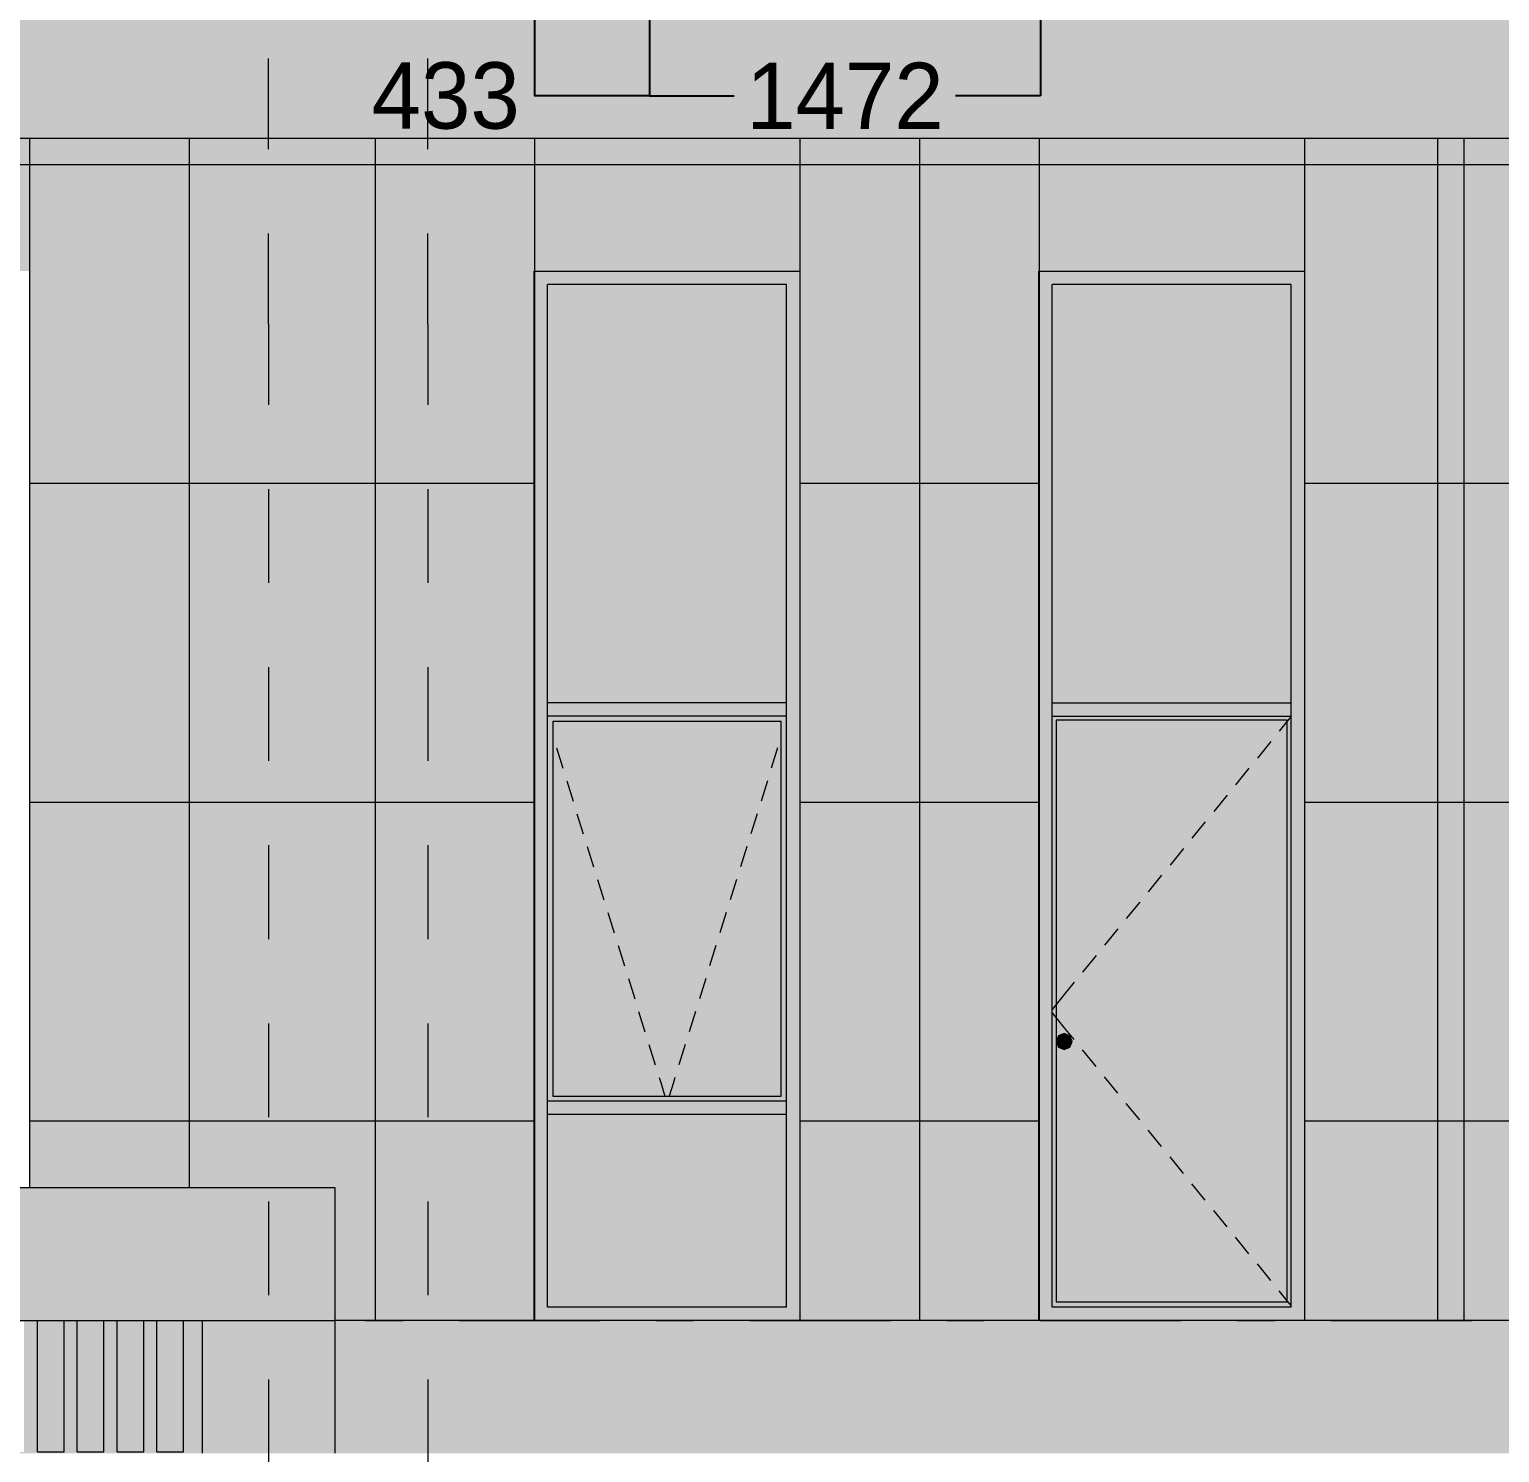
# Model space of a CAD drawing. Header units: millimetres. Extents: x 1499747 to 4230374, y -28481 to 441852.
# Drawn here: x 4034842 to 4040376, y 368581 to 373938 of the extents above; entities that cross this region are included whole.
import ezdxf

# ---------------------------------------------------------------- set-up
doc = ezdxf.new("R2010")
doc.units = ezdxf.units.MM
doc.header["$MEASUREMENT"] = 0
doc.layers.add('FTP Cable', color=130, linetype='Continuous', lineweight=30)
doc.layers.add('Чертеж и Рисунок', color=7, linetype='Continuous')
doc.dimstyles.get("Standard").update_dxf_attribs({"dimtxt": 0.18, "dimasz": 0.18, "dimexe": 0.18, "dimexo": 0.0625, "dimgap": 0.09, "dimtad": 0, "dimtih": 1, "dimtoh": 1, "dimdec": 4, "dimzin": 0, "dimdsep": 46, "dimtxsty": 'Standard', "dimcen": 0.09, "dimadec": 0, "dimazin": 0, "dimtfac": 1, "dimtdec": 4, "dimtofl": 0, "dimtmove": 0, "dimatfit": 3, "dimfxl": 1, "dimtolj": 1, "dimtzin": 0, "dimarcsym": 0})

# ---------------------------------------------------------------- blocks, each defined once
blk = doc.blocks.new('*D1146')
at = {"layer": 'Defpoints', "color": 0, "lineweight": 30, "transparency": 16777216}
for p in [(4037175.824630291, 374028.3718427994), (4038647.44953512, 374028.3718427994), (4038647.44953512, 373687.927908808)]:
    blk.add_point(p, dxfattribs=at)
at = {"layer": 'FTP Cable', "color": 0, "lineweight": -2, "transparency": 16777216}
for p, q in [((4037175.824630291, 374028.3093427994), (4037175.824630291, 373687.747908808)), ((4038647.44953512, 374028.3093427994), (4038647.44953512, 373687.747908808)), ((4037176.004630291, 373687.927908808), (4037494.880416039, 373687.927908808)), ((4038647.26953512, 373687.927908808), (4038328.393749373, 373687.927908808))]:
    blk.add_line(p, q, dxfattribs=at)
at = {"layer": 'FTP Cable', "color": 0, "lineweight": 30, "transparency": 16777216}
for points in [[(4037176.004630291, 373687.957908808), (4037176.004630291, 373687.897908808), (4037175.824630291, 373687.927908808)], [(4038647.26953512, 373687.957908808), (4038647.26953512, 373687.897908808), (4038647.44953512, 373687.927908808)]]:
    blk.add_solid(points, dxfattribs=at)
at = {"layer": 'FTP Cable', "color": 0, "lineweight": 25, "transparency": 16777216, "insert": (4037911.637082706, 373687.927908808), "char_height": 250, "attachment_point": 5}
blk.add_mtext('\\A1;1472', dxfattribs=at)
blk = doc.blocks.new('*D1147')
at = {"layer": 'Defpoints', "color": 0, "lineweight": 30, "transparency": 16777216}
for p in [(4036742.546624857, 374028.3718427994), (4037175.824630291, 374028.3718427994), (4036742.546624857, 373687.927908808)]:
    blk.add_point(p, dxfattribs=at)
at = {"layer": 'FTP Cable', "color": 0, "lineweight": -2, "transparency": 16777216}
for p, q in [((4036742.546624857, 374028.3093427994), (4036742.546624857, 373687.747908808)), ((4037175.824630291, 374028.3093427994), (4037175.824630291, 373687.747908808)), ((4036742.546624857, 373687.927908808), (4036742.366624857, 373687.927908808)), ((4037175.644630291, 373687.927908808), (4036742.726624857, 373687.927908808))]:
    blk.add_line(p, q, dxfattribs=at)
at = {"layer": 'FTP Cable', "color": 0, "lineweight": 30, "transparency": 16777216}
for points in [[(4036742.726624857, 373687.957908808), (4036742.726624857, 373687.897908808), (4036742.546624857, 373687.927908808)], [(4037175.644630291, 373687.957908808), (4037175.644630291, 373687.897908808), (4037175.824630291, 373687.927908808)]]:
    blk.add_solid(points, dxfattribs=at)
at = {"layer": 'FTP Cable', "color": 0, "lineweight": 25, "transparency": 16777216, "insert": (4036408.943291523, 373687.927908808), "char_height": 250, "attachment_point": 5}
blk.add_mtext('\\A1;433', dxfattribs=at)

msp = doc.modelspace()

# ---------------------------------------------------------------- hatches: boundary and pattern name
at = {"layer": 'Чертеж и Рисунок', "linetype": 'Continuous', "lineweight": 0, "true_color": 0xbc9a89}
msp.add_hatch(color=33, dxfattribs=at).paths.add_polyline_path([(4044991.959228107, 374028.3718427994), (4021741.893707228, 374028.3718427994), (4021741.893707228, 373528.3710789105), (4044991.959228107, 373528.3710789105)])
at = {"layer": 'Чертеж и Рисунок', "linetype": 'Continuous', "lineweight": 0, "true_color": 0x868d8e}
for points in [[(4021241.892943338, 373528.3710789105), (4021241.892943338, 363828.356259466), (4022541.924929496, 363828.356259466), (4022541.924929496, 368078.3627525216), (4023541.926457273, 368078.3627525216), (4023541.926457273, 363828.356259466), (4024441.927832273, 363828.356259466), (4024441.927832273, 368078.3627525216), (4025441.929360051, 368078.3627525216), (4025441.929360051, 363828.356259466), (4026666.931231579, 363828.356259466), (4026666.931231579, 368578.3635164105), (4021371.853141889, 368578.3635164105), (4021371.853141889, 369078.3642802993), (4022002.284105046, 369078.3642802993), (4022002.284105046, 369578.3650441882), (4022541.424928732, 369578.3650441882), (4022541.424928732, 373028.3703150216), (4023541.42645651, 373028.3703150216), (4023541.42645651, 369578.3650441882), (4024441.527831662, 369578.3650441882), (4024441.527831662, 373028.3703150216), (4025441.52935944, 373028.3703150216), (4025441.52935944, 369578.3650441882), (4027242.432110815, 369578.3650441882), (4027242.432110815, 373028.3703150216), (4028242.433638593, 373028.3703150216), (4028242.433638593, 369578.3650441882), (4029142.035012982, 369578.3650441882), (4029142.035012982, 373028.3703150216), (4030142.03654076, 373028.3703150216), (4030142.03654076, 369578.3650441882), (4031941.439289843, 369578.3650441882), (4031941.439289843, 373028.3703150216), (4032941.440817621, 373028.3703150216), (4032941.440817621, 369578.3650441882), (4033841.442192621, 369578.3650441882), (4033841.442192621, 373028.3703150216), (4034841.443720398, 373028.3703150216), (4034841.443720398, 369578.3650441882), (4035991.945478107, 369578.3650441882), (4035991.945478107, 369078.3642802993), (4036741.94662394, 369078.3642802993), (4036741.94662394, 373028.3703150216), (4037741.948151718, 373028.3703150216), (4037741.948151718, 369078.3642802993), (4038641.949526718, 369078.3642802993), (4038641.949526718, 373028.3703150216), (4039641.951054496, 373028.3703150216), (4039641.951054496, 369078.3642802993), (4040141.951818384, 369078.3642802993), (4040141.951818384, 373528.3710789105)], [(4045491.959991996, 373528.3710789105), (4040141.951818384, 373528.3710789105), (4040141.951818384, 369078.3642802993), (4041441.453803732, 369078.3642802993), (4041441.453803732, 373028.3703150216), (4042441.455331509, 373028.3703150216), (4042441.455331509, 369078.3642802993), (4043341.656706815, 369078.3642802993), (4043341.656706815, 373028.3703150216), (4044341.658234593, 373028.3703150216), (4044341.658234593, 369078.3642802993), (4045491.959991996, 369078.3642802993)]]:
    msp.add_hatch(color=252, dxfattribs=at).paths.add_polyline_path(points)
at = {"layer": 'Чертеж и Рисунок', "linetype": 'Continuous', "lineweight": 0, "true_color": 0x2e2e2e}
for points in [[(4036741.94662394, 373028.3703150216), (4036791.946700329, 372978.3702386327), (4037691.948075329, 372978.3702386327), (4037741.848151565, 373028.3703150216)], [(4036741.94662394, 371378.3677941883), (4036791.946700329, 371378.3677941883), (4036791.946700329, 372978.3702386327), (4036741.94662394, 373028.3703150216)], [(4037691.948075329, 372978.3702386327), (4037691.948075329, 371378.3677941883), (4037741.948151718, 371378.3677941883), (4037741.948151718, 373028.3703150216), (4037741.848151565, 373028.3703150216)], [(4039641.851054343, 373028.3703150216), (4038641.949526718, 373028.3703150216), (4038691.949603107, 372978.3702386327), (4039591.950978107, 372978.3702386327)], [(4038641.949526718, 373028.3703150216), (4038641.949526718, 371378.3677941883), (4038691.949603107, 371378.3677941883), (4038691.949603107, 372978.3702386327)], [(4039591.950978107, 372978.3702386327), (4039591.950978107, 371378.3677941883), (4039641.951054496, 371378.3677941883), (4039641.951054496, 373028.3703150216), (4039641.851054343, 373028.3703150216)], [(4036741.94662394, 369878.3655025216), (4036791.946700329, 369878.3655025216), (4036791.946700329, 371378.3677941883), (4036741.94662394, 371378.3677941883)], [(4036791.946700329, 371403.3678323827), (4036791.946700329, 371353.3677559938), (4037691.948075329, 371353.3677559938), (4037691.948075329, 371403.3678323827)], [(4037741.948151718, 369878.3655025216), (4037741.948151718, 371378.3677941883), (4037691.948075329, 371378.3677941883), (4037691.948075329, 369878.3655025216)], [(4038641.949526718, 371378.3677941883), (4038641.949526718, 369078.3642802993), (4038691.949603107, 369128.3643566882), (4038691.949603107, 371378.3677941883)], [(4039591.950978107, 371403.3678323827), (4038691.949603107, 371403.3678323827), (4038691.949603107, 371353.3677559938), (4039591.950978107, 371353.3677559938)], [(4039641.951054496, 371378.3677941883), (4039591.950978107, 371378.3677941883), (4039591.950978107, 369128.3643566882), (4039641.951054496, 369078.3642802993)], [(4036741.94662394, 369078.3642802993), (4036791.946700329, 369128.3643566882), (4036791.946700329, 369878.3655025216), (4036741.94662394, 369878.3655025216)], [(4036791.946700329, 369903.365540716), (4036791.946700329, 369853.3654643272), (4037691.948075329, 369853.3654643272), (4037691.948075329, 369903.365540716)], [(4037741.948151718, 369878.3655025216), (4037691.948075329, 369878.3655025216), (4037691.948075329, 369128.3643566882), (4037741.948151718, 369078.3642802993)], [(4022502.324868996, 369078.3642802993), (4035491.944714218, 369078.3642802993), (4035491.944714218, 369578.3650441882), (4022502.324868996, 369578.3650441882)], [(4035991.945478107, 369078.3642802993), (4035991.945478107, 369578.3650441882), (4035491.944714218, 369578.3650441882), (4035491.944714218, 369078.3642802993)], [(4036741.94662394, 369078.3642802993), (4037741.948151718, 369078.3642802993), (4037691.948075329, 369128.3643566882), (4036791.946700329, 369128.3643566882)], [(4038641.949526718, 369078.3642802993), (4039641.951054496, 369078.3642802993), (4039591.950978107, 369128.3643566882), (4038691.949603107, 369128.3643566882)], [(4035991.945478107, 368578.3635164105), (4035991.945478107, 369078.3642802993), (4035491.944714218, 369078.3642802993), (4035491.944714218, 368578.3635164105)]]:
    msp.add_hatch(color=250, dxfattribs=at).paths.add_polyline_path(points)
at = {"layer": 'Чертеж и Рисунок', "linetype": 'Continuous', "lineweight": 0, "true_color": 0x84adf9}
for points in [[(4036791.946700329, 371403.3678323827), (4037691.948075329, 371403.3678323827), (4037691.948075329, 372978.3702386327), (4036791.946700329, 372978.3702386327)], [(4038691.949603107, 372978.3702386327), (4038691.949603107, 371403.3678323827), (4039591.950978107, 371403.3678323827), (4039591.950978107, 372978.3702386327)], [(4036811.946730885, 369923.3655712716), (4037671.948044773, 369923.3655712716), (4037671.948044773, 371333.3677254382), (4036811.946730885, 371333.3677254382)], [(4036791.946700329, 369853.3654643272), (4036791.946700329, 369128.3643566882), (4037691.948075329, 369128.3643566882), (4037691.948075329, 369853.3654643272)]]:
    msp.add_hatch(color=161, dxfattribs=at).paths.add_polyline_path(points)
at = {"layer": 'Чертеж и Рисунок', "linetype": 'Continuous', "lineweight": 0, "true_color": 0xf7fdff}
for points in [[(4036791.946700329, 369903.365540716), (4036811.946730885, 369923.3655712716), (4036811.946730885, 371333.3677254382), (4036791.946700329, 371353.3677559938)], [(4036791.946700329, 371353.3677559938), (4036811.946730885, 371333.3677254382), (4037671.948044773, 371333.3677254382), (4037691.948075329, 371353.3677559938)], [(4037671.948044773, 369923.3655712716), (4037691.948075329, 369903.365540716), (4037691.948075329, 371353.3677559938), (4037671.948044773, 371333.3677254382)], [(4038691.949603107, 371353.3677559938), (4038691.949603107, 369133.3643643272), (4038706.949626023, 369148.3643872438), (4038706.949626023, 371338.3677330771)], [(4038691.949603107, 371353.3677559938), (4038706.949626023, 371338.3677330771), (4039576.95095519, 371338.3677330771), (4039591.950978107, 371353.3677559938)], [(4039576.95095519, 369148.3643872438), (4039591.950978107, 369133.3643643272), (4039591.950978107, 371353.3677559938), (4039576.95095519, 371338.3677330771)], [(4036791.946700329, 369903.365540716), (4037691.948075329, 369903.365540716), (4037671.948044773, 369923.3655712716), (4036811.946730885, 369923.3655712716)], [(4038691.949603107, 369128.3643566882), (4039591.950978107, 369128.3643566882), (4039591.950978107, 369133.3643643272), (4039576.95095519, 369148.3643872438), (4038706.949626023, 369148.3643872438), (4038691.949603107, 369133.3643643272)]]:
    msp.add_hatch(color=7, dxfattribs=at).paths.add_polyline_path(points)
at = {"layer": 'Чертеж и Рисунок', "linetype": 'Continuous', "lineweight": 0, "true_color": 0x84adf9}
h = msp.add_hatch(color=161, dxfattribs=at)
h.paths.add_polyline_path([(4038706.949626023, 371338.3677330771), (4038706.949626023, 369148.3643872438), (4039576.950946249, 369148.3643872438), (4039576.950946249, 371338.3677330771)])
h.paths.add_polyline_path([(4038707.149637505, 370128.3658871482), (4038715.849631127, 370149.4659073144), (4038736.949683927, 370158.1659335701), (4038757.949714669, 370149.4659073144), (4038766.649708291, 370128.3658871482), (4038757.949714669, 370107.365856406), (4038736.949683927, 370098.6658301503), (4038715.849631127, 370107.365856406)], flags=0)
at = {"layer": 'Чертеж и Рисунок', "linetype": 'Continuous', "lineweight": 0, "true_color": 0x6e2a0f}
for points in [[(4038715.649639315, 370128.365884466), (4038721.94964894, 370143.4659075355), (4038715.849639621, 370149.4659167021), (4038707.149626329, 370128.365884466)], [(4038720.649646954, 370128.365884466), (4038725.449654287, 370139.8659020355), (4038721.94964894, 370143.4659075355), (4038715.649639315, 370128.365884466)], [(4038721.94964894, 370143.4659075355), (4038736.949671857, 370149.6659170077), (4038736.949671857, 370158.1659299938), (4038715.849639621, 370149.4659167021)], [(4038725.649654593, 370128.365884466), (4038728.949659634, 370136.3658966883), (4038725.449654287, 370139.8659020355), (4038720.649646954, 370128.365884466)], [(4038725.449654287, 370139.8659020355), (4038736.949671857, 370144.6659093688), (4038736.949671857, 370149.6659170077), (4038721.94964894, 370143.4659075355)], [(4038728.949659634, 370136.3658966883), (4038736.949671857, 370139.7659018827), (4038736.949671857, 370144.6659093688), (4038725.449654287, 370139.8659020355)], [(4038726.449655815, 370128.365884466), (4038729.449660398, 370120.9658731605), (4038735.449669565, 370118.5658694938), (4038735.449669565, 370138.265899591), (4038729.449660398, 370135.8658959244)], [(4038738.449674148, 370135.4658953132), (4038738.449674148, 370138.3658997438), (4038735.449669565, 370138.3658997438), (4038735.449669565, 370135.4658953132)], [(4038735.749670023, 370138.3658997438), (4038738.14967369, 370138.3658997438), (4038736.949671857, 370138.8659005077)], [(4038736.949671857, 370149.6659170077), (4038751.949694773, 370143.4659075355), (4038757.94970394, 370149.4659167021), (4038736.949671857, 370158.1659299938)], [(4038736.949671857, 370144.6659093688), (4038748.449689426, 370139.8659020355), (4038751.949694773, 370143.4659075355), (4038736.949671857, 370149.6659170077)], [(4038736.949671857, 370139.7659018827), (4038744.949684079, 370136.3658966883), (4038748.449689426, 370139.8659020355), (4038736.949671857, 370144.6659093688)], [(4038738.449674148, 370138.265899591), (4038738.449674148, 370118.5658694938), (4038744.349683162, 370120.9658731605), (4038747.449687898, 370128.365884466), (4038744.349683162, 370135.8658959244)], [(4038744.949684079, 370136.3658966883), (4038748.249689121, 370128.365884466), (4038753.149696607, 370128.365884466), (4038748.449689426, 370139.8659020355)], [(4038748.449689426, 370139.8659020355), (4038753.149696607, 370128.365884466), (4038758.149704246, 370128.365884466), (4038751.949694773, 370143.4659075355)], [(4038751.949694773, 370143.4659075355), (4038758.149704246, 370128.365884466), (4038766.649717232, 370128.365884466), (4038757.94970394, 370149.4659167021)], [(4038721.94964894, 370113.3658615494), (4038715.649639315, 370128.365884466), (4038707.149626329, 370128.365884466), (4038715.849639621, 370107.3658523827)], [(4038725.449654287, 370116.8658668966), (4038720.649646954, 370128.365884466), (4038715.649639315, 370128.365884466), (4038721.94964894, 370113.3658615494)], [(4038736.949671857, 370107.1658520771), (4038721.94964894, 370113.3658615494), (4038715.849639621, 370107.3658523827), (4038736.949671857, 370098.665839091)], [(4038728.949659634, 370120.3658722438), (4038725.649654593, 370128.365884466), (4038720.649646954, 370128.365884466), (4038725.449654287, 370116.8658668966)], [(4038736.949671857, 370112.165859716), (4038725.449654287, 370116.8658668966), (4038721.94964894, 370113.3658615494), (4038736.949671857, 370107.1658520771)], [(4038736.949671857, 370117.0658672021), (4038728.949659634, 370120.3658722438), (4038725.449654287, 370116.8658668966), (4038736.949671857, 370112.165859716)], [(4038738.449674148, 370128.365884466), (4038738.449674148, 370135.4658953132), (4038735.449669565, 370135.4658953132), (4038735.449669565, 370128.365884466)], [(4038738.449674148, 370121.3658737716), (4038738.449674148, 370128.365884466), (4038735.449669565, 370128.365884466), (4038735.449669565, 370121.3658737716)], [(4038738.449674148, 370118.3658691882), (4038738.449674148, 370121.3658737716), (4038735.449669565, 370121.3658737716), (4038735.449669565, 370118.3658691882)], [(4038738.14967369, 370118.3658691882), (4038735.749670023, 370118.3658691882), (4038736.949671857, 370117.8658684244)], [(4038744.949684079, 370120.3658722438), (4038736.949671857, 370117.0658672021), (4038736.949671857, 370112.165859716), (4038748.449689426, 370116.8658668966)], [(4038748.449689426, 370116.8658668966), (4038736.949671857, 370112.165859716), (4038736.949671857, 370107.1658520771), (4038751.949694773, 370113.3658615494)], [(4038751.949694773, 370113.3658615494), (4038736.949671857, 370107.1658520771), (4038736.949671857, 370098.665839091), (4038757.94970394, 370107.3658523827)], [(4038748.249689121, 370128.365884466), (4038744.949684079, 370120.3658722438), (4038748.449689426, 370116.8658668966), (4038753.149696607, 370128.365884466)], [(4038753.149696607, 370128.365884466), (4038748.449689426, 370116.8658668966), (4038751.949694773, 370113.3658615494), (4038758.149704246, 370128.365884466)], [(4038758.149704246, 370128.365884466), (4038751.949694773, 370113.3658615494), (4038757.94970394, 370107.3658523827), (4038766.649717232, 370128.365884466)]]:
    msp.add_hatch(color=26, dxfattribs=at).paths.add_polyline_path(points)
h = msp.add_hatch(color=26, dxfattribs=at)
h.paths.add_polyline_path([(4038725.649654593, 370128.3658843781), (4038728.949659687, 370120.3658722959), (4038736.949671769, 370117.0658672021), (4038744.949684189, 370120.3658722959), (4038748.249689283, 370128.3658843781), (4038744.949684189, 370136.3658967985), (4038736.949671769, 370139.7659018827), (4038728.949659687, 370136.3658967985)])
h.paths.add_polyline_path([(4038726.449655869, 370128.3658843781), (4038729.449660315, 370135.865895832), (4038735.449669546, 370138.2658996596), (4038735.449669546, 370138.3658996499), (4038735.749669855, 370138.3658996499), (4038736.949671769, 370138.8659006165), (4038738.149673683, 370138.3658996499), (4038738.449673992, 370138.3658996499), (4038738.449673992, 370138.2658996596), (4038744.349683233, 370135.865895832), (4038747.449688007, 370128.3658843781), (4038744.349683233, 370120.9658732528), (4038738.449673992, 370118.5658694252), (4038738.449673992, 370118.3658691063), (4038738.149673683, 370118.3658691063), (4038736.949671769, 370117.865868478), (4038735.749669855, 370118.3658691063), (4038735.449669546, 370118.3658691063), (4038735.449669546, 370118.5658694252), (4038729.449660315, 370120.9658732528)], flags=0)
at = {"layer": 'Чертеж и Рисунок', "linetype": 'Continuous', "lineweight": 0, "true_color": 0xffffff}
for points in [[(4022571.924975329, 369078.3642802993), (4022502.324868996, 369078.3642802993), (4022502.324868996, 368578.3635164105), (4035491.944714218, 368578.3635164105), (4035491.944714218, 369078.3642802993), (4035421.944607274, 369078.3642802993), (4035421.944607274, 368583.7635246605), (4035321.944454496, 368583.7635246605), (4035321.944454496, 369078.3642802993), (4035271.944378107, 369078.3642802993), (4035271.944378107, 368583.7635246605), (4035171.944225329, 368583.7635246605), (4035171.944225329, 369078.3642802993), (4035121.94414894, 369078.3642802993), (4035121.94414894, 368583.7635246605), (4035021.943996162, 368583.7635246605), (4035021.943996162, 369078.3642802993), (4034971.943919773, 369078.3642802993), (4034971.943919773, 368583.7635246605), (4034871.943766995, 368583.7635246605), (4034871.943766995, 369078.3642802993), (4034821.943690606, 369078.3642802993), (4034821.943690606, 368583.7635246605), (4034721.943537829, 368583.7635246605), (4034721.943537829, 369078.3642802993), (4034671.94346144, 369078.3642802993), (4034671.94346144, 368583.7635246605), (4034571.943308663, 368583.7635246605), (4034571.943308663, 369078.3642802993), (4034521.943232274, 369078.3642802993), (4034521.943232274, 368583.7635246605), (4034421.943079496, 368583.7635246605), (4034421.943079496, 369078.3642802993), (4034371.943003107, 369078.3642802993), (4034371.943003107, 368583.7635246605), (4034271.942850329, 368583.7635246605), (4034271.942850329, 369078.3642802993), (4034221.94277394, 369078.3642802993), (4034221.94277394, 368583.7635246605), (4034121.942621162, 368583.7635246605), (4034121.942621162, 369078.3642802993), (4034071.942544773, 369078.3642802993), (4034071.942544773, 368583.7635246605), (4033971.942391995, 368583.7635246605), (4033971.942391995, 369078.3642802993), (4033921.942315606, 369078.3642802993), (4033921.942315606, 368583.7635246605), (4033821.942162829, 368583.7635246605), (4033821.942162829, 369078.3642802993), (4033771.94208644, 369078.3642802993), (4033771.94208644, 368583.7635246605), (4033671.941933662, 368583.7635246605), (4033671.941933662, 369078.3642802993), (4033621.941857274, 369078.3642802993), (4033621.941857274, 368583.7635246605), (4033521.941704496, 368583.7635246605), (4033521.941704496, 369078.3642802993), (4033471.941628107, 369078.3642802993), (4033471.941628107, 368583.7635246605), (4033371.941475329, 368583.7635246605), (4033371.941475329, 369078.3642802993), (4033321.94139894, 369078.3642802993), (4033321.94139894, 368583.7635246605), (4033221.941246162, 368583.7635246605), (4033221.941246162, 369078.3642802993), (4033171.941169773, 369078.3642802993), (4033171.941169773, 368583.7635246605), (4033071.941016995, 368583.7635246605), (4033071.941016995, 369078.3642802993), (4033021.940940606, 369078.3642802993), (4033021.940940606, 368583.7635246605), (4032921.940787829, 368583.7635246605), (4032921.940787829, 369078.3642802993), (4032871.94071144, 369078.3642802993), (4032871.94071144, 368583.7635246605), (4032771.940558662, 368583.7635246605), (4032771.940558662, 369078.3642802993), (4032721.940482274, 369078.3642802993), (4032721.940482274, 368583.7635246605), (4032621.940329496, 368583.7635246605), (4032621.940329496, 369078.3642802993), (4032571.940253107, 369078.3642802993), (4032571.940253107, 368583.7635246605), (4032471.940100329, 368583.7635246605), (4032471.940100329, 369078.3642802993), (4032421.94002394, 369078.3642802993), (4032421.94002394, 368583.7635246605), (4032321.939871162, 368583.7635246605), (4032321.939871162, 369078.3642802993), (4032271.939794773, 369078.3642802993), (4032271.939794773, 368583.7635246605), (4032171.939641995, 368583.7635246605), (4032171.939641995, 369078.3642802993), (4032121.939565606, 369078.3642802993), (4032121.939565606, 368583.7635246605), (4032021.939412829, 368583.7635246605), (4032021.939412829, 369078.3642802993), (4031971.93933644, 369078.3642802993), (4031971.93933644, 368583.7635246605), (4031871.939183662, 368583.7635246605), (4031871.939183662, 369078.3642802993), (4031821.939107274, 369078.3642802993), (4031821.939107274, 368583.7635246605), (4031721.938954496, 368583.7635246605), (4031721.938954496, 369078.3642802993), (4031671.938878107, 369078.3642802993), (4031671.938878107, 368583.7635246605), (4031571.938725329, 368583.7635246605), (4031571.938725329, 369078.3642802993), (4031521.93864894, 369078.3642802993), (4031521.93864894, 368583.7635246605), (4031421.938496162, 368583.7635246605), (4031421.938496162, 369078.3642802993), (4031371.938419773, 369078.3642802993), (4031371.938419773, 368583.7635246605), (4031271.938266995, 368583.7635246605), (4031271.938266995, 369078.3642802993), (4031221.938190606, 369078.3642802993), (4031221.938190606, 368583.7635246605), (4031121.938037829, 368583.7635246605), (4031121.938037829, 369078.3642802993), (4031071.93796144, 369078.3642802993), (4031071.93796144, 368583.7635246605), (4030971.937808662, 368583.7635246605), (4030971.937808662, 369078.3642802993), (4030921.937732274, 369078.3642802993), (4030921.937732274, 368583.7635246605), (4030821.937579496, 368583.7635246605), (4030821.937579496, 369078.3642802993), (4030771.937503107, 369078.3642802993), (4030771.937503107, 368583.7635246605), (4030671.937350329, 368583.7635246605), (4030671.937350329, 369078.3642802993), (4030621.93727394, 369078.3642802993), (4030621.93727394, 368583.7635246605), (4030521.937121162, 368583.7635246605), (4030521.937121162, 369078.3642802993), (4030471.937044773, 369078.3642802993), (4030471.937044773, 368583.7635246605), (4030371.936891995, 368583.7635246605), (4030371.936891995, 369078.3642802993), (4030321.936815606, 369078.3642802993), (4030321.936815606, 368583.7635246605), (4030221.936662829, 368583.7635246605), (4030221.936662829, 369078.3642802993), (4030171.93658644, 369078.3642802993), (4030171.93658644, 368583.7635246605), (4030071.936433662, 368583.7635246605), (4030071.936433662, 369078.3642802993), (4030021.936357274, 369078.3642802993), (4030021.936357274, 368583.7635246605), (4029921.936204496, 368583.7635246605), (4029921.936204496, 369078.3642802993), (4029871.936128107, 369078.3642802993), (4029871.936128107, 368583.7635246605), (4029771.935975329, 368583.7635246605), (4029771.935975329, 369078.3642802993), (4029721.93589894, 369078.3642802993), (4029721.93589894, 368583.7635246605), (4029621.935746162, 368583.7635246605), (4029621.935746162, 369078.3642802993), (4029571.935669773, 369078.3642802993), (4029571.935669773, 368583.7635246605), (4029471.935516995, 368583.7635246605), (4029471.935516995, 369078.3642802993), (4029421.935440606, 369078.3642802993), (4029421.935440606, 368583.7635246605), (4029321.935287829, 368583.7635246605), (4029321.935287829, 369078.3642802993), (4029271.93521144, 369078.3642802993), (4029271.93521144, 368583.7635246605), (4029171.935058662, 368583.7635246605), (4029171.935058662, 369078.3642802993), (4029121.934982274, 369078.3642802993), (4029121.934982274, 368583.7635246605), (4029021.934829496, 368583.7635246605), (4029021.934829496, 369078.3642802993), (4028971.934753107, 369078.3642802993), (4028971.934753107, 368583.7635246605), (4028871.934600329, 368583.7635246605), (4028871.934600329, 369078.3642802993), (4028821.93452394, 369078.3642802993), (4028821.93452394, 368583.7635246605), (4028721.934371162, 368583.7635246605), (4028721.934371162, 369078.3642802993), (4028671.934294773, 369078.3642802993), (4028671.934294773, 368583.7635246605), (4028571.934141995, 368583.7635246605), (4028571.934141995, 369078.3642802993), (4028521.934065606, 369078.3642802993), (4028521.934065606, 368583.7635246605), (4028421.933912829, 368583.7635246605), (4028421.933912829, 369078.3642802993), (4028371.93383644, 369078.3642802993), (4028371.93383644, 368583.7635246605), (4028271.933683662, 368583.7635246605), (4028271.933683662, 369078.3642802993), (4028221.933607273, 369078.3642802993), (4028221.933607273, 368583.7635246605), (4028121.933454496, 368583.7635246605), (4028121.933454496, 369078.3642802993), (4028071.933378107, 369078.3642802993), (4028071.933378107, 368583.7635246605), (4027971.933225329, 368583.7635246605), (4027971.933225329, 369078.3642802993), (4027921.93314894, 369078.3642802993), (4027921.93314894, 368583.7635246605), (4027821.932996162, 368583.7635246605), (4027821.932996162, 369078.3642802993), (4027771.932919773, 369078.3642802993), (4027771.932919773, 368583.7635246605), (4027671.932766995, 368583.7635246605), (4027671.932766995, 369078.3642802993), (4027621.932690606, 369078.3642802993), (4027621.932690606, 368583.7635246605), (4027521.932537829, 368583.7635246605), (4027521.932537829, 369078.3642802993), (4027471.93246144, 369078.3642802993), (4027471.93246144, 368583.7635246605), (4027371.932308662, 368583.7635246605), (4027371.932308662, 369078.3642802993), (4027321.932232273, 369078.3642802993), (4027321.932232273, 368583.7635246605), (4027221.932079496, 368583.7635246605), (4027221.932079496, 369078.3642802993), (4027171.932003107, 369078.3642802993), (4027171.932003107, 368583.7635246605), (4027071.931850329, 368583.7635246605), (4027071.931850329, 369078.3642802993), (4027021.93177394, 369078.3642802993), (4027021.93177394, 368583.7635246605), (4026921.931621162, 368583.7635246605), (4026921.931621162, 369078.3642802993), (4026871.931544773, 369078.3642802993), (4026871.931544773, 368583.7635246605), (4026771.931391995, 368583.7635246605), (4026771.931391995, 369078.3642802993), (4026721.931315606, 369078.3642802993), (4026721.931315606, 368583.7635246605), (4026621.931162829, 368583.7635246605), (4026621.931162829, 369078.3642802993), (4026571.93108644, 369078.3642802993), (4026571.93108644, 368583.7635246605), (4026471.930933662, 368583.7635246605), (4026471.930933662, 369078.3642802993), (4026421.930857273, 369078.3642802993), (4026421.930857273, 368583.7635246605), (4026321.930704496, 368583.7635246605), (4026321.930704496, 369078.3642802993), (4026271.930628107, 369078.3642802993), (4026271.930628107, 368583.7635246605), (4026171.930475329, 368583.7635246605), (4026171.930475329, 369078.3642802993), (4026121.93039894, 369078.3642802993), (4026121.93039894, 368583.7635246605), (4026021.930246162, 368583.7635246605), (4026021.930246162, 369078.3642802993), (4025971.930169773, 369078.3642802993), (4025971.930169773, 368583.7635246605), (4025871.930016995, 368583.7635246605), (4025871.930016995, 369078.3642802993), (4025821.929940606, 369078.3642802993), (4025821.929940606, 368583.7635246605), (4025721.929787829, 368583.7635246605), (4025721.929787829, 369078.3642802993), (4025671.92971144, 369078.3642802993), (4025671.92971144, 368583.7635246605), (4025571.929558662, 368583.7635246605), (4025571.929558662, 369078.3642802993), (4025521.929482273, 369078.3642802993), (4025521.929482273, 368583.7635246605), (4025421.929329496, 368583.7635246605), (4025421.929329496, 369078.3642802993), (4025371.929253107, 369078.3642802993), (4025371.929253107, 368583.7635246605), (4025271.929100329, 368583.7635246605), (4025271.929100329, 369078.3642802993), (4025221.92902394, 369078.3642802993), (4025221.92902394, 368583.7635246605), (4025121.928871162, 368583.7635246605), (4025121.928871162, 369078.3642802993), (4025071.928794773, 369078.3642802993), (4025071.928794773, 368583.7635246605), (4024971.928641995, 368583.7635246605), (4024971.928641995, 369078.3642802993), (4024921.928565606, 369078.3642802993), (4024921.928565606, 368583.7635246605), (4024821.928412829, 368583.7635246605), (4024821.928412829, 369078.3642802993), (4024771.92833644, 369078.3642802993), (4024771.92833644, 368583.7635246605), (4024671.928183662, 368583.7635246605), (4024671.928183662, 369078.3642802993), (4024621.928107273, 369078.3642802993), (4024621.928107273, 368583.7635246605), (4024521.927954496, 368583.7635246605), (4024521.927954496, 369078.3642802993), (4024471.927878107, 369078.3642802993), (4024471.927878107, 368583.7635246605), (4024371.927725329, 368583.7635246605), (4024371.927725329, 369078.3642802993), (4024321.92764894, 369078.3642802993), (4024321.92764894, 368583.7635246605), (4024221.927496162, 368583.7635246605), (4024221.927496162, 369078.3642802993), (4024171.927419773, 369078.3642802993), (4024171.927419773, 368583.7635246605), (4024071.927266995, 368583.7635246605), (4024071.927266995, 369078.3642802993), (4024021.927190606, 369078.3642802993), (4024021.927190606, 368583.7635246605), (4023921.927037829, 368583.7635246605), (4023921.927037829, 369078.3642802993), (4023871.92696144, 369078.3642802993), (4023871.92696144, 368583.7635246605), (4023771.926808662, 368583.7635246605), (4023771.926808662, 369078.3642802993), (4023721.926732273, 369078.3642802993), (4023721.926732273, 368583.7635246605), (4023621.926579496, 368583.7635246605), (4023621.926579496, 369078.3642802993), (4023571.926503107, 369078.3642802993), (4023571.926503107, 368583.7635246605), (4023471.926350329, 368583.7635246605), (4023471.926350329, 369078.3642802993), (4023421.92627394, 369078.3642802993), (4023421.92627394, 368583.7635246605), (4023321.926121162, 368583.7635246605), (4023321.926121162, 369078.3642802993), (4023271.926044773, 369078.3642802993), (4023271.926044773, 368583.7635246605), (4023171.925891995, 368583.7635246605), (4023171.925891995, 369078.3642802993), (4023121.925815606, 369078.3642802993), (4023121.925815606, 368583.7635246605), (4023021.925662829, 368583.7635246605), (4023021.925662829, 369078.3642802993), (4022971.92558644, 369078.3642802993), (4022971.92558644, 368583.7635246605), (4022871.925433662, 368583.7635246605), (4022871.925433662, 369078.3642802993), (4022821.925357273, 369078.3642802993), (4022821.925357273, 368583.7635246605), (4022721.925204496, 368583.7635246605), (4022721.925204496, 369078.3642802993), (4022671.925128107, 369078.3642802993), (4022671.925128107, 368583.7635246605), (4022571.924975329, 368583.7635246605)], [(4064261.988668384, 369078.3642802993), (4035991.945478107, 369078.3642802993), (4035991.945478107, 368578.3635164105), (4064261.988668384, 368578.3635164105)]]:
    msp.add_hatch(color=7, dxfattribs=at).paths.add_polyline_path(points)
at = {"layer": 'Чертеж и Рисунок', "linetype": 'Continuous', "lineweight": 0, "true_color": 0x3264ff}
for points in [[(4034871.943766995, 369078.3642802993), (4034871.943766995, 368583.7635246605), (4034971.943919773, 368583.7635246605), (4034971.943919773, 369078.3642802993)], [(4035021.943996162, 369078.3642802993), (4035021.943996162, 368583.7635246605), (4035121.94414894, 368583.7635246605), (4035121.94414894, 369078.3642802993)], [(4035171.944225329, 369078.3642802993), (4035171.944225329, 368583.7635246605), (4035271.944378107, 368583.7635246605), (4035271.944378107, 369078.3642802993)], [(4035321.944454496, 369078.3642802993), (4035321.944454496, 368583.7635246605), (4035421.944607274, 368583.7635246605), (4035421.944607274, 369078.3642802993)]]:
    msp.add_hatch(color=150, dxfattribs=at).paths.add_polyline_path(points)

# ---------------------------------------------------------------- linework, layer by layer
at = {"layer": 'Чертеж и Рисунок', "color": 8, "linetype": 'Continuous', "lineweight": 15}
for points in [[(4035741.945096162, 373487.171015966), (4035741.945096162, 373828.3715372438)], [(4036341.946012829, 373487.171015966), (4036341.946012829, 373828.3715372438)], [(4035741.945096162, 372828.370009466), (4035741.945096162, 373169.6705308966)], [(4036341.946012829, 372828.370009466), (4036341.946012829, 373169.6705308966)], [(4035741.945096162, 372828.370009466), (4035741.945096162, 372525.069546091)], [(4036341.946012829, 372828.370009466), (4036341.946012829, 372525.069546091)], [(4035741.945096162, 372207.5690610216), (4035741.945096162, 371854.7685220216)], [(4036341.946012829, 372207.5690610216), (4036341.946012829, 371854.7685220216)], [(4035741.945096162, 371537.2680369521), (4035741.945096162, 371184.5674981049)], [(4036341.946012829, 371537.2680369521), (4036341.946012829, 371184.5674981049)], [(4035741.945096162, 370867.0670130355), (4035741.945096162, 370514.2664740355)], [(4036341.946012829, 370867.0670130355), (4036341.946012829, 370514.2664740355)], [(4035741.945096162, 370196.765988966), (4035741.945096162, 369843.965449966)], [(4036341.946012829, 370196.765988966), (4036341.946012829, 369843.965449966)], [(4035741.945096162, 369526.4649648966), (4035741.945096162, 369173.6644258966)], [(4036341.946012829, 369526.4649648966), (4036341.946012829, 369173.6644258966)], [(4035741.945096162, 368856.1639408271), (4035741.945096162, 368503.3634018272)], [(4036341.946012829, 368856.1639408271), (4036341.946012829, 368503.3634018272)]]:
    msp.add_lwpolyline(points, dxfattribs=at)
at = {"layer": 'Чертеж и Рисунок', "color": 7, "linetype": 'Continuous', "lineweight": 5}
for points in [[(4021741.893707228, 373528.3710789105), (4044991.959228107, 373528.3710789105)], [(4040141.951818384, 373528.3710789105), (4040141.951818384, 369078.3642802993)], [(4036741.94662394, 369078.3642802993), (4036741.94662394, 373028.3703150216)], [(4036741.94662394, 373028.3703150216), (4037741.948151718, 373028.3703150216)], [(4038641.949526718, 369078.3642802993), (4038641.949526718, 373028.3703150216)], [(4038641.949526718, 373028.3703150216), (4039641.951054496, 373028.3703150216)], [(4037691.948075329, 372978.3702386327), (4036791.946700329, 372978.3702386327)], [(4036791.946700329, 371403.3678323827), (4036791.946700329, 372978.3702386327)], [(4037691.948075329, 371403.3678323827), (4037691.948075329, 372978.3702386327)], [(4039591.950978107, 372978.3702386327), (4038691.949603107, 372978.3702386327)], [(4038691.949603107, 371403.3678323827), (4038691.949603107, 372978.3702386327)], [(4039591.950978107, 371378.3677941883), (4039591.950978107, 372978.3702386327)], [(4036791.946700329, 371378.3677941883), (4036791.946700329, 371403.3678323827)], [(4037691.948075329, 371403.3678323827), (4036791.946700329, 371403.3678323827)], [(4036791.946700329, 371353.3677559938), (4036791.946700329, 371378.3677941883)], [(4037691.948075329, 371378.3677941883), (4037691.948075329, 371403.3678323827)], [(4037691.948075329, 371353.3677559938), (4037691.948075329, 371378.3677941883)], [(4038691.949603107, 371378.3677941883), (4038691.949603107, 371403.3678323827)], [(4038691.949603107, 371403.3678323827), (4039591.950978107, 371403.3678323827)], [(4038691.949603107, 371353.3677559938), (4038691.949603107, 371378.3677941883)], [(4039591.950978107, 369128.3643566882), (4039591.950978107, 371378.3677941883)], [(4037691.948075329, 371353.3677559938), (4036791.946700329, 371353.3677559938)], [(4036791.946700329, 369903.365540716), (4036791.946700329, 371353.3677559938)], [(4036811.946730885, 371333.3677254382), (4036811.946730885, 369923.3655712716)], [(4037671.948044773, 371333.3677254382), (4036811.946730885, 371333.3677254382)], [(4037671.948044773, 369923.3655712716), (4037671.948044773, 371333.3677254382)], [(4037691.948075329, 369903.365540716), (4037691.948075329, 371353.3677559938)], [(4038691.949603107, 371353.3677559938), (4039591.950978107, 371353.3677559938)], [(4038691.949603107, 369128.3643566882), (4038691.949603107, 371353.3677559938)], [(4039576.95095519, 371338.3677330771), (4038706.949626023, 371338.3677330771)], [(4038706.949626023, 371338.3677330771), (4038706.949626023, 369148.3643872438)], [(4039576.95095519, 369148.3643872438), (4039576.95095519, 371338.3677330771)], [(4038715.849639621, 370149.4659167021), (4038707.149626329, 370128.365884466)], [(4038736.949671857, 370158.1659299938), (4038715.849639621, 370149.4659167021)], [(4038736.949671857, 370139.7659018827), (4038728.949659634, 370136.3658966883)], [(4038735.449669565, 370138.265899591), (4038729.449660398, 370135.8658959244)], [(4038735.449669565, 370135.4658953132), (4038735.449669565, 370138.3658997438)], [(4038735.749670023, 370138.3658997438), (4038735.449669565, 370138.3658997438)], [(4038736.949671857, 370138.8659005077), (4038735.749670023, 370138.3658997438)], [(4038738.14967369, 370138.3658997438), (4038735.749670023, 370138.3658997438)], [(4038757.94970394, 370149.4659167021), (4038736.949671857, 370158.1659299938)], [(4038744.949684079, 370136.3658966883), (4038736.949671857, 370139.7659018827)], [(4038738.14967369, 370138.3658997438), (4038736.949671857, 370138.8659005077)], [(4038738.449674148, 370138.3658997438), (4038738.14967369, 370138.3658997438)], [(4038738.449674148, 370135.4658953132), (4038738.449674148, 370138.3658997438)], [(4038744.349683162, 370135.8658959244), (4038738.449674148, 370138.265899591)], [(4038766.649717232, 370128.365884466), (4038757.94970394, 370149.4659167021)], [(4038707.149626329, 370128.365884466), (4038715.849639621, 370107.3658523827)], [(4038715.849639621, 370107.3658523827), (4038736.949671857, 370098.665839091)], [(4038728.949659634, 370136.3658966883), (4038725.649654593, 370128.365884466)], [(4038725.649654593, 370128.365884466), (4038728.949659634, 370120.3658722438)], [(4038729.449660398, 370135.8658959244), (4038726.449655815, 370128.365884466)], [(4038726.449655815, 370128.365884466), (4038729.449660398, 370120.9658731605)], [(4038728.949659634, 370120.3658722438), (4038736.949671857, 370117.0658672021)], [(4038729.449660398, 370120.9658731605), (4038735.449669565, 370118.5658694938)], [(4038735.449669565, 370128.365884466), (4038735.449669565, 370135.4658953132)], [(4038735.449669565, 370121.3658737716), (4038735.449669565, 370128.365884466)], [(4038735.449669565, 370118.3658691882), (4038735.449669565, 370121.3658737716)], [(4038735.749670023, 370118.3658691882), (4038735.449669565, 370118.3658691882)], [(4038735.749670023, 370118.3658691882), (4038736.949671857, 370117.8658684244)], [(4038738.14967369, 370118.3658691882), (4038735.749670023, 370118.3658691882)], [(4038736.949671857, 370117.0658672021), (4038744.949684079, 370120.3658722438)], [(4038736.949671857, 370117.8658684244), (4038738.14967369, 370118.3658691882)], [(4038736.949671857, 370098.665839091), (4038757.94970394, 370107.3658523827)], [(4038738.449674148, 370118.3658691882), (4038738.14967369, 370118.3658691882)], [(4038738.449674148, 370128.365884466), (4038738.449674148, 370135.4658953132)], [(4038738.449674148, 370121.3658737716), (4038738.449674148, 370128.365884466)], [(4038738.449674148, 370118.3658691882), (4038738.449674148, 370121.3658737716)], [(4038738.449674148, 370118.5658694938), (4038744.349683162, 370120.9658731605)], [(4038747.449687898, 370128.365884466), (4038744.349683162, 370135.8658959244)], [(4038744.349683162, 370120.9658731605), (4038747.449687898, 370128.365884466)], [(4038748.249689121, 370128.365884466), (4038744.949684079, 370136.3658966883)], [(4038744.949684079, 370120.3658722438), (4038748.249689121, 370128.365884466)], [(4038757.94970394, 370107.3658523827), (4038766.649717232, 370128.365884466)], [(4036811.946730885, 369923.3655712716), (4037671.948044773, 369923.3655712716)], [(4036791.946700329, 369878.3655025216), (4036791.946700329, 369903.365540716)], [(4037691.948075329, 369903.365540716), (4036791.946700329, 369903.365540716)], [(4036791.946700329, 369853.3654643272), (4036791.946700329, 369878.3655025216)], [(4037691.948075329, 369878.3655025216), (4037691.948075329, 369903.365540716)], [(4037691.948075329, 369853.3654643272), (4037691.948075329, 369878.3655025216)], [(4037691.948075329, 369853.3654643272), (4036791.946700329, 369853.3654643272)], [(4036791.946700329, 369128.3643566882), (4036791.946700329, 369853.3654643272)], [(4037691.948075329, 369128.3643566882), (4037691.948075329, 369853.3654643272)], [(4022502.324868996, 369578.3650441882), (4035491.944714218, 369578.3650441882)], [(4035491.944714218, 369578.3650441882), (4035991.945478107, 369578.3650441882)], [(4035991.945478107, 369578.3650441882), (4035991.945478107, 369078.3642802993)], [(4038706.949626023, 369148.3643872438), (4039576.95095519, 369148.3643872438)], [(4037691.948075329, 369128.3643566882), (4036791.946700329, 369128.3643566882)], [(4039591.950978107, 369128.3643566882), (4038691.949603107, 369128.3643566882)], [(4022502.324868996, 369078.3642802993), (4035491.944714218, 369078.3642802993)], [(4034871.943766995, 368583.7635246605), (4034871.943766995, 369078.3642802993)], [(4034971.943919773, 368583.7635246605), (4034971.943919773, 369078.3642802993)], [(4035021.943996162, 368583.7635246605), (4035021.943996162, 369078.3642802993)], [(4035121.94414894, 368583.7635246605), (4035121.94414894, 369078.3642802993)], [(4035171.944225329, 368583.7635246605), (4035171.944225329, 369078.3642802993)], [(4035271.944378107, 368583.7635246605), (4035271.944378107, 369078.3642802993)], [(4035321.944454496, 368583.7635246605), (4035321.944454496, 369078.3642802993)], [(4035421.944607274, 368583.7635246605), (4035421.944607274, 369078.3642802993)], [(4035491.944714218, 369078.3642802993), (4035491.944714218, 368578.3635164105)], [(4035491.944714218, 369078.3642802993), (4035991.945478107, 369078.3642802993)], [(4035991.945478107, 369078.3642802993), (4035991.945478107, 368578.3635164105)], [(4034871.943766995, 368583.7635246605), (4034971.943919773, 368583.7635246605)], [(4035021.943996162, 368583.7635246605), (4035121.94414894, 368583.7635246605)], [(4035171.944225329, 368583.7635246605), (4035271.944378107, 368583.7635246605)], [(4035321.944454496, 368583.7635246605), (4035421.944607274, 368583.7635246605)]]:
    msp.add_lwpolyline(points, dxfattribs=at)
at = {"layer": 'Чертеж и Рисунок', "color": 253, "linetype": 'Continuous', "lineweight": 5, "true_color": 0xaaaaaa}
for points in [[(4034841.943721162, 373528.3710789105), (4034841.943721162, 369578.3650441882)], [(4035442.544638745, 373528.3710789105), (4035442.544638745, 369578.3650441882)], [(4036142.945708801, 373528.3710789105), (4036142.945708801, 369078.3642802993)], [(4036742.546624857, 373528.3710789105), (4036742.546624857, 369078.3642802993)], [(4037741.948151718, 373528.3710789105), (4037741.948151718, 369078.3642802993)], [(4038192.848840593, 373528.3710789105), (4038192.848840593, 373426.870923841)], [(4038642.549527634, 373528.3710789105), (4038642.549527634, 369078.3642802993)], [(4039641.951054496, 373528.3710789105), (4039641.951054496, 369078.3642802993)], [(4040241.951971162, 373528.3710789105), (4040241.951971162, 369078.3642802993)], [(4040141.951818384, 373428.3709261327), (4021241.892943338, 373428.3709261327)], [(4038192.848840593, 373426.870923841), (4038192.848840593, 369078.3642802993)], [(4045491.959991996, 373428.3709261327), (4040141.951818384, 373428.3709261327)], [(4036741.94662394, 372228.3690927994), (4034841.943721162, 372228.3690927994)], [(4038642.549527634, 372228.3690927994), (4037741.948151718, 372228.3690927994)], [(4040141.951818384, 372228.3690927994), (4039641.951054496, 372228.3690927994)], [(4041441.453803732, 372228.3690927994), (4040141.951818384, 372228.3690927994)], [(4036741.94662394, 371028.367259466), (4034841.943721162, 371028.367259466)], [(4038642.549527634, 371028.367259466), (4037741.948151718, 371028.367259466)], [(4040141.951818384, 371028.367259466), (4039641.951054496, 371028.367259466)], [(4041441.453803732, 371028.367259466), (4040141.951818384, 371028.367259466)], [(4036741.94662394, 369828.3654261327), (4034841.943721162, 369828.3654261327)], [(4038642.549527634, 369828.3654261327), (4037741.948151718, 369828.3654261327)], [(4040141.951818384, 369828.3654261327), (4039641.951054496, 369828.3654261327)], [(4041441.453803732, 369828.3654261327), (4040141.951818384, 369828.3654261327)]]:
    msp.add_lwpolyline(points, dxfattribs=at)
at = {"layer": 'Чертеж и Рисунок', "color": 23, "linetype": 'Continuous', "lineweight": 5, "true_color": 0xbf8080}
for points in [[(4039576.95095519, 371333.8677262021), (4039546.35090844, 371296.4676690632)], [(4039591.950978107, 371352.2677543132), (4039576.95095519, 371333.8677262021)], [(4039514.750860162, 371257.6676097855), (4039464.150782857, 371195.6675150633)], [(4036825.546751662, 371234.2675740354), (4036849.446788176, 371157.967457466)], [(4037658.248023843, 371234.2675740354), (4037634.447987482, 371157.967457466)], [(4039432.550734579, 371156.9674559382), (4039381.950657274, 371094.967361216)], [(4036864.246810787, 371110.1673844382), (4036888.046847148, 371033.767267716)], [(4037619.547964718, 371110.1673844382), (4037595.747928357, 371033.767267716)], [(4039350.350608996, 371056.267302091), (4039299.75053169, 370994.2672073688)], [(4036902.946869913, 370986.067194841), (4036926.746906273, 370909.6670781188)], [(4037580.847905593, 370986.067194841), (4037557.047869232, 370909.6670781188)], [(4039268.150483412, 370955.5671482438), (4039217.550406107, 370893.5670535216)], [(4036941.646929037, 370861.9670052438), (4036965.446965398, 370785.5668885216)], [(4037542.247846621, 370861.9670052438), (4037518.44781026, 370785.5668885216)], [(4039185.950357829, 370854.8669943966), (4039135.350280523, 370792.8668996744)], [(4039103.750232246, 370754.1668405493), (4039053.15015494, 370692.1667458271)], [(4036980.346988162, 370737.8668156466), (4037004.147024523, 370661.4666989243)], [(4037503.547787496, 370737.8668156466), (4037479.747751134, 370661.4666989243)], [(4039021.550106662, 370653.3666865494), (4038970.950029356, 370591.4665919799)], [(4037018.947047134, 370613.7666260494), (4037042.747083495, 370537.3665093271)], [(4037464.847728371, 370613.7666260494), (4037441.047692009, 370537.3665093271)], [(4038939.349981079, 370552.6665327022), (4038888.749903773, 370490.6664379799)], [(4037057.64710626, 370489.6664364521), (4037081.447142621, 370413.2663197299)], [(4037426.147669245, 370489.6664364521), (4037402.347632885, 370413.2663197299)], [(4038857.149855495, 370451.9663788549), (4038806.54977819, 370389.9662841327)], [(4037096.347165384, 370365.4662467021), (4037120.147201746, 370289.1661301327)], [(4037387.44761012, 370365.4662467021), (4037363.64757376, 370289.1661301327)], [(4038737.549672773, 370305.3661548827), (4038706.949626023, 370267.866097591)], [(4038774.949729912, 370351.2662250077), (4038737.549672773, 370305.3661548827)], [(4038706.949626023, 370267.866097591), (4038691.949603107, 370249.5660696327)], [(4037135.04722451, 370241.3660571049), (4037158.847260871, 370165.0659405355)], [(4037348.847551148, 370241.3660571049), (4037325.047514787, 370165.0659405355)], [(4038706.949626023, 370218.8660227299), (4038691.949603107, 370237.266050841)], [(4038737.549672773, 370181.465965591), (4038706.949626023, 370218.8660227299)], [(4038774.949729912, 370135.565895466), (4038737.549672773, 370181.465965591)], [(4037173.747283635, 370117.2658675077), (4037197.547319996, 370040.8657507855)], [(4037310.147492023, 370117.2658675077), (4037286.347455662, 370040.8657507855)], [(4038857.149855495, 370034.8657416188), (4038806.54977819, 370096.8658363411)], [(4037212.347342607, 369993.1656779104), (4037218.147351468, 369974.7656497994)], [(4037218.147351468, 369974.7656497994), (4037234.147375912, 369923.3655712716)], [(4037265.74742419, 369974.7656497994), (4037249.747399746, 369923.3655712716)], [(4037271.447432898, 369993.1656779104), (4037265.74742419, 369974.7656497994)], [(4038939.349981079, 369934.1655877716), (4038888.749903773, 369996.065682341)], [(4039021.550106662, 369833.3654337716), (4038970.950029356, 369895.3655284938)], [(4039103.750232246, 369732.6652799243), (4039053.15015494, 369794.6653746465)], [(4039185.950357829, 369631.9651260771), (4039135.350280523, 369693.9652207994)], [(4039268.150483412, 369531.2649722299), (4039217.550406107, 369593.2650669521)], [(4039350.350608996, 369430.5648183827), (4039299.75053169, 369492.5649131049)], [(4039432.550734579, 369329.8646645355), (4039381.950657274, 369391.8647592577)], [(4039514.750860162, 369229.1645106883), (4039464.150782857, 369291.0646052577)], [(4039576.95095519, 369152.8643941188), (4039546.35090844, 369190.3644514105)], [(4039591.950978107, 369134.5643661605), (4039576.95095519, 369152.8643941188)]]:
    msp.add_lwpolyline(points, dxfattribs=at)
at = {"layer": 'Чертеж и Рисунок', "color": 1, "linetype": 'Continuous', "lineweight": 0}
for points in [[(4035013.843983787, 369078.3642802993), (4035154.944199357, 369078.3642802993)], [(4035366.644522787, 369078.3642802993), (4035895.745331135, 369078.3642802993)], [(4036107.445654565, 369078.3642802993), (4036248.545870135, 369078.3642802993)], [(4036460.246193565, 369078.3642802993), (4036989.347001912, 369078.3642802993)], [(4037201.047325343, 369078.3642802993), (4037342.147540912, 369078.3642802993)], [(4037553.847864343, 369078.3642802993), (4038082.94867269, 369078.3642802993)], [(4038294.64899612, 369078.3642802993), (4038435.74921169, 369078.3642802993)], [(4038647.44953512, 369078.3642802993), (4039176.650343621, 369078.3642802993)], [(4039388.250666899, 369078.3642802993), (4039529.350882468, 369078.3642802993)], [(4039741.051205899, 369078.3642802993), (4040270.252014399, 369078.3642802993)]]:
    msp.add_lwpolyline(points, dxfattribs=at)
at = {"layer": 'Чертеж и Рисунок', "color": 255, "linetype": 'Continuous', "lineweight": 0}
msp.add_lwpolyline([(4064261.988668384, 369078.3642802993), (4035991.945478107, 369078.3642802993)], dxfattribs=at)

# ---------------------------------------------------------------- dimensions: what is measured, and where the dimension line sits
at = {"layer": 'FTP Cable', "color": 18, "lineweight": 25, "true_color": 0x000000}
for base, p2, picture, middle in [((4036742.546624857, 373687.927908808), (4036742.546624857, 374028.3718427994), '*D1147', (4036408.943291523, 373687.927908808)), ((4038647.44953512, 373687.927908808), (4038647.44953512, 374028.3718427994), '*D1146', (4037911.637082706, 373687.927908808))]:
    dim = msp.add_linear_dim(base=base, p1=(4037175.824630291, 374028.3718427994), p2=p2, dimstyle='Standard', override={"dimtxt": 250, "dimdec": 0}, dxfattribs=at)
    dim.commit()
    dim.dimension.update_dxf_attribs({"geometry": picture, "text_midpoint": middle})

doc.saveas('drawing.dxf')
